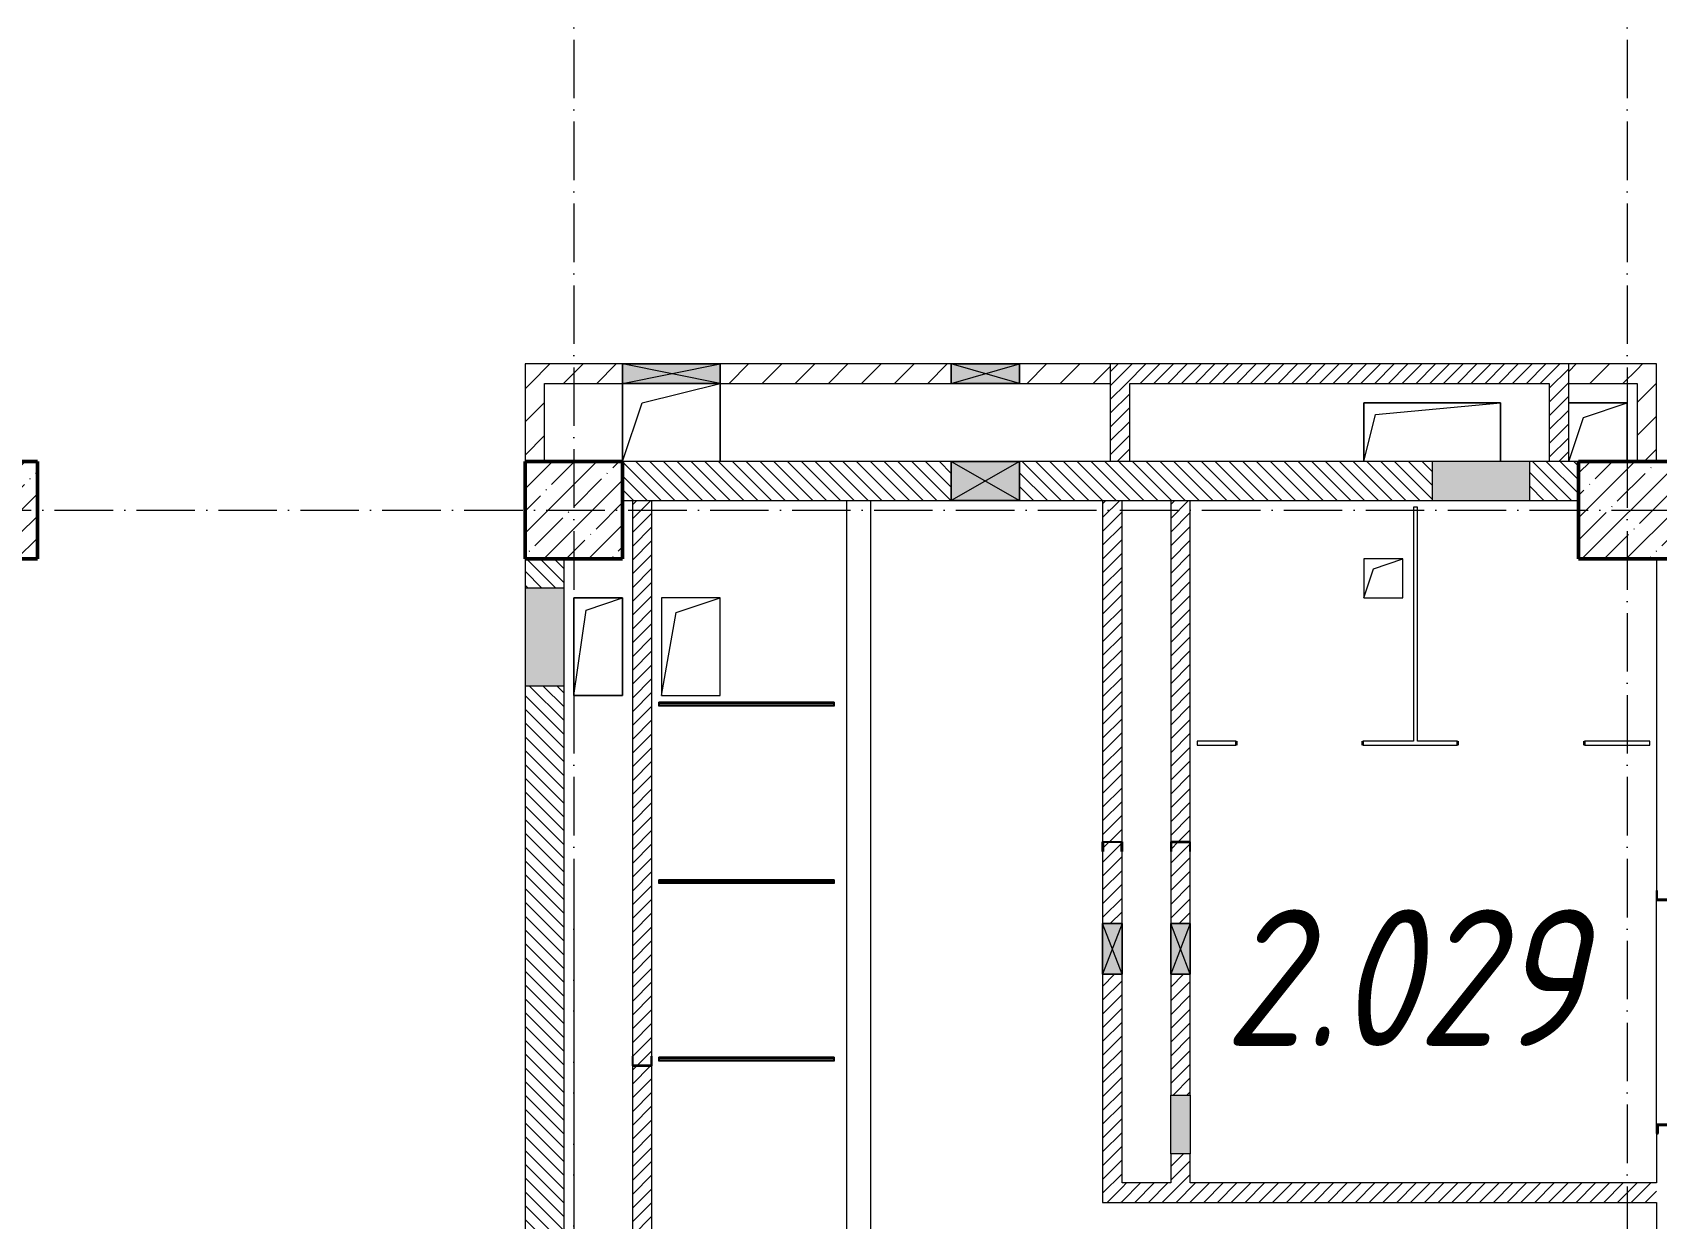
# Model space of a CAD drawing. Header units: millimetres. Extents: x -136833 to 49383, y -8033 to 344618.
# Drawn here: x -56459 to -48134, y 294095 to 300178 of the extents above; entities that cross this region are included whole.
import ezdxf

# ---------------------------------------------------------------- set-up
doc = ezdxf.new("R2010")
doc.units = ezdxf.units.MM
doc.linetypes.add('50_200_ШТРИХ_1Т_ш5_п1_п1_', pattern=[700, 500, -100, 0, -100])
for name, color, linetype, lineweight in [('A-DETL-GENF-OTLN', 7, 'Continuous', 9), ('A-DOOR-OPNG-MCUT', 7, 'Continuous', 35), ('A-FLOR-____-OTLN', 7, 'Continuous', 9), ('A-GENM-____-MCUT', 7, 'Continuous', 25), ('A-GENM-____-OTLN', 7, 'Continuous', 9), ('A-GENM-____-OTLN-1', 7, 'Continuous', 25), ('A-GLAZ-____-OTLN', 7, 'Continuous', 9), ('A-WALL-____-MCUT', 7, 'Continuous', 13), ('A-WALL-____-OTLN', 7, 'Continuous', 9), ('A-WALL-____-PATT-1', 7, 'Continuous', 9), ('A-WALL-FNSH-MCUT-1', 7, 'Continuous', 9), ('I-WALL-____-OTLN', 7, 'Continuous', 9), ('S-COLS-____-MCUT', 7, 'Continuous', 50), ('S-COLS-____-OTLN', 7, 'Continuous', 9), ('S-GRID-____-OTLN-1', 7, '50_200_ШТРИХ_1Т_ш5_п1_п1_', 9), ('Марки помещений', 7, 'Continuous', 9)]:
    doc.layers.add(name, color=color, linetype=linetype, lineweight=lineweight)
doc.layers.add('A-DOOR-____-OTLN-1', color=7, linetype='Continuous', lineweight=9, true_color=0xffffff)
doc.styles.add('ISOCPEUR_I_2', font='isocpeui.ttf', dxfattribs={"width": 0.85, "height": 2.3})
pattern_1 = [(135, (-131434.413, 245796.486), (-35.35534, -35.35534), [])]
pattern_2 = [(45, (-131434.413, 245796.486), (-35.35534, 35.35534), [])]
pattern_3 = [(45, (-131434.41, 245796.49), (-84.85281, 84.85281), [])]

# ---------------------------------------------------------------- blocks, each defined once
blk = doc.blocks.new('BSC_Колонна _Прямоугольная - 500х500-V36-АР1_План отверстий 2 этажа в осях 1-64_Ю-ЯЯ')
at = {"layer": 'S-COLS-____-OTLN'}
h = blk.add_hatch(dxfattribs=at)
h.set_pattern_fill('FP_46', color=256, style=0, pattern_type=2)
h.set_pattern_definition([(45, (-83150, -51931.04), (-114.04925, 114.04925), []), (45, (-83035.95, -51931.04), (-114.04925, 114.04925), [201.613, -40.323, 3.353, -36.97])])
h.paths.add_polyline_path([(-250, -250), (250, -250), (250, 250), (-250, 250)], flags=0)
at = {"layer": 'S-COLS-____-MCUT'}
for p, q in [((250, 250), (-250, 250)), ((-250, 250), (-250, -250)), ((250, -250), (250, 250)), ((-250, -250), (250, -250))]:
    blk.add_line(p, q, dxfattribs=at)
blk = doc.blocks.new('BSC_Колонна _Прямоугольная - 500х500-V38-АР1_План отверстий 2 этажа в осях 1-64_Ю-ЯЯ')
at = {"layer": 'S-COLS-____-OTLN'}
h = blk.add_hatch(dxfattribs=at)
h.set_pattern_fill('FP_48', color=256, style=0, pattern_type=2)
h.set_pattern_definition([(315, (-51931.04, 74750), (114.04925, 114.04925), []), (315, (-51931.04, 74635.95), (114.04925, 114.04925), [201.613, -40.323, 3.353, -36.97])])
h.paths.add_polyline_path([(-250, 250), (-250, -250), (250, -250), (250, 250)], flags=0)
at = {"layer": 'S-COLS-____-MCUT'}
for p, q in [((250, 250), (-250, 250)), ((-250, 250), (-250, -250)), ((250, -250), (250, 250)), ((-250, -250), (250, -250))]:
    blk.add_line(p, q, dxfattribs=at)
blk = doc.blocks.new('BSC_Колонна _Прямоугольная - 500х500-25978818-АР1_План отверстий 2 этажа в осях 1-64_Ю-ЯЯ')
at = {"layer": 'S-COLS-____-OTLN'}
h = blk.add_hatch(dxfattribs=at)
h.set_pattern_fill('FP_66', color=256, style=0, pattern_type=2)
h.set_pattern_definition([(45, (-77750, -51931.04), (-114.04925, 114.04925), []), (45, (-77635.95, -51931.04), (-114.04925, 114.04925), [201.613, -40.323, 3.353, -36.97])])
h.paths.add_polyline_path([(-250, -250), (250, -250), (250, 250), (-250, 250)], flags=0)
at = {"layer": 'S-COLS-____-MCUT'}
for p, q in [((250, 250), (-250, 250)), ((-250, 250), (-250, -250)), ((250, -250), (250, 250)), ((-250, -250), (250, -250))]:
    blk.add_line(p, q, dxfattribs=at)
blk = doc.blocks.new('DOR_ДУ_распашная__1Ст_Прямоугольная_ШЕР - Вн_650х2100h_Кабинки С_у-17949503-АР1_План отверстий 2 этажа в осях 1-64_Ю-ЯЯ')
at = {"layer": 'A-DOOR-OPNG-MCUT'}
for p, q in [((-325, 10), (-325, -10)), ((325, -10), (325, 10))]:
    blk.add_line(p, q, dxfattribs=at)
blk = doc.blocks.new('154_Фахверк_СКБ_Швеллер - Тип_100_3960-28331862-АР1_План отверстий 2 этажа в осях 1-64_Ю-ЯЯ')
at = {"layer": 'A-GENM-____-MCUT'}
for p, q in [((175, 50), (125, 50)), ((125, 50), (125, -50)), ((128, 47), (175, 47)), ((128, -47), (128, 47)), ((175, 47), (175, 50)), ((125, -50), (175, -50)), ((175, -47), (128, -47)), ((175, -50), (175, -47))]:
    blk.add_line(p, q, dxfattribs=at)
blk = doc.blocks.new('154_Стойка_СКБ_Швеллер - СМ-2180_100-28278414-АР1_План отверстий 2 этажа в осях 1-64_Ю-ЯЯ')
at = {"layer": 'A-GENM-____-MCUT'}
for p, q in [((171, 50), (125, 50)), ((125, 50), (125, -50)), ((129.5, 42.4), (171, 42.4)), ((129.5, -42.4), (129.5, 42.4)), ((171, 42.4), (171, 50)), ((125, -50), (171, -50)), ((171, -42.4), (129.5, -42.4)), ((171, -50), (171, -42.4))]:
    blk.add_line(p, q, dxfattribs=at)
blk = doc.blocks.new('154_Фахверк_СКБ_Швеллер - Тип_100_3960-28336466-АР1_План отверстий 2 этажа в осях 1-64_Ю-ЯЯ')
at = {"layer": 'A-GENM-____-MCUT'}
for p, q in [((175, 50), (125, 50)), ((125, 50), (125, -50)), ((128, 47), (175, 47)), ((128, -47), (128, 47)), ((175, 47), (175, 50)), ((125, -50), (175, -50)), ((175, -47), (128, -47)), ((175, -50), (175, -47))]:
    blk.add_line(p, q, dxfattribs=at)
blk = doc.blocks.new('154_Фахверк_СКБ_Швеллер - Тип_100_3960-28336563-АР1_План отверстий 2 этажа в осях 1-64_Ю-ЯЯ')
at = {"layer": 'A-GENM-____-MCUT'}
for p, q in [((125, 50), (175, 50)), ((125, -50), (125, 50)), ((128, 47), (128, -47)), ((175, 47), (128, 47)), ((175, 50), (175, 47)), ((175, -50), (125, -50)), ((128, -47), (175, -47)), ((175, -47), (175, -50))]:
    blk.add_line(p, q, dxfattribs=at)
blk = doc.blocks.new('131_Панель боковая - 900х1500-29281255-АР1_План отверстий 2 этажа в осях 1-64_Ю-ЯЯ')
at = {"layer": 'A-GENM-____-MCUT'}
for p, q in [((450, 5), (-450, 5)), ((-450, 5), (-450, -5)), ((450, -5), (450, 5)), ((-450, -5), (450, -5))]:
    blk.add_line(p, q, dxfattribs=at)
at = {"layer": 'A-GENM-____-OTLN'}
for p, q in [((-450, 10), (450, 10)), ((-450, 5), (-450, 10)), ((450, 10), (450, 5)), ((-450, -10), (-450, -5)), ((-450, -10), (450, -10)), ((450, -5), (450, -10))]:
    blk.add_line(p, q, dxfattribs=at)
blk = doc.blocks.new('AR_Отверстие Ниша - Лючок-32404312-АР1_План отверстий 2 этажа в осях 1-64_Ю-ЯЯ')
at = {"layer": 'A-GLAZ-____-OTLN'}
blk.add_hatch(color=256, dxfattribs=at).paths.add_polyline_path([(150, 50), (-150, 50), (-150, -50), (150, -50)], flags=0)
for p, q in [((-150, 50), (150, 50)), ((-150, -50), (-150, 50)), ((150, 50), (150, -50)), ((150, -50), (-150, -50))]:
    blk.add_line(p, q, dxfattribs=at)
blk = doc.blocks.new('AR_Отверстие Ниша - Лючок-32402011-АР1_План отверстий 2 этажа в осях 1-64_Ю-ЯЯ')
at = {"layer": 'A-GLAZ-____-OTLN'}
blk.add_hatch(color=256, dxfattribs=at).paths.add_polyline_path([(250, -100), (250, 100), (-250, 100), (-250, -100)], flags=0)
for p, q in [((250, 100), (-250, 100)), ((-250, 100), (-250, -100)), ((250, -100), (250, 100)), ((-250, -100), (250, -100))]:
    blk.add_line(p, q, dxfattribs=at)
blk = doc.blocks.new('AR_Отверстие Ниша - Лючок-32401948-АР1_План отверстий 2 этажа в осях 1-64_Ю-ЯЯ')
at = {"layer": 'A-GLAZ-____-OTLN'}
blk.add_hatch(color=256, dxfattribs=at).paths.add_polyline_path([(250, -100), (250, 100), (-250, 100), (-250, -100)], flags=0)
for p, q in [((250, 100), (-250, 100)), ((-250, 100), (-250, -100)), ((250, -100), (250, 100)), ((-250, -100), (250, -100))]:
    blk.add_line(p, q, dxfattribs=at)
blk = doc.blocks.new('AR_Отверстие прямоугольное _в плите_ - AR_Отверстие прямоугольное _в плите_-30459207-АР1_План отверстий 2 этажа в осях 1-64_Ю-ЯЯ')
at = {"layer": 'A-GENM-____-OTLN'}
for p, q in [((100, 100), (-100, 100)), ((-100, 100), (-100, -100)), ((-50, 50), (100, 100)), ((100, -100), (100, 100)), ((-100, -100), (-50, 50)), ((-100, -100), (100, -100))]:
    blk.add_line(p, q, dxfattribs=at)
blk = doc.blocks.new('AR_Отверстие прямоугольное _в плите_ - AR_Отверстие прямоугольное _в плите_-30459336-АР1_План отверстий 2 этажа в осях 1-64_Ю-ЯЯ')
at = {"layer": 'A-GENM-____-OTLN'}
for p, q in [((150, 250), (-150, 250)), ((-150, 250), (-150, -250)), ((-75, 175), (150, 250)), ((150, -250), (150, 250)), ((-150, -250), (-75, 175)), ((-150, -250), (150, -250))]:
    blk.add_line(p, q, dxfattribs=at)
blk = doc.blocks.new('AR_Отверстие прямоугольное _в плите_ - AR_Отверстие прямоугольное _в плите_-V158-АР1_План отверстий 2 этажа в осях 1-64_Ю-ЯЯ')
at = {"layer": 'A-GENM-____-OTLN'}
for p, q in [((125, 250), (-125, 250)), ((-125, 250), (-125, -250)), ((-62.5, 187.5), (125, 250)), ((125, -250), (125, 250)), ((-125, -250), (-62.5, 187.5)), ((-125, -250), (125, -250))]:
    blk.add_line(p, q, dxfattribs=at)
blk = doc.blocks.new('AR_Отверстие прямоугольное _в плите_ - AR_Отверстие прямоугольное _в плите_-30459430-АР1_План отверстий 2 этажа в осях 1-64_Ю-ЯЯ')
at = {"layer": 'A-GENM-____-OTLN'}
for p, q in [((350, 150), (-350, 150)), ((-350, 150), (-350, -150)), ((-350, -150), (-290, 90)), ((-290, 90), (350, 150)), ((350, -150), (350, 150))]:
    blk.add_line(p, q, dxfattribs=at)
blk = doc.blocks.new('AR_Отверстие прямоугольное _в плите_ - AR_Отверстие прямоугольное _в плите_-30552814-АР1_План отверстий 2 этажа в осях 1-64_Ю-ЯЯ')
at = {"layer": 'A-GENM-____-OTLN'}
for p, q in [((-250, 200), (-250, -200)), ((-150, 100), (250, 200)), ((250, -200), (250, 200)), ((-250, -200), (-150, 100))]:
    blk.add_line(p, q, dxfattribs=at)
blk = doc.blocks.new('AR_Отверстие прямоугольное _в плите_ - AR_Отверстие прямоугольное _в плите_-30459338-АР1_План отверстий 2 этажа в осях 1-64_Ю-ЯЯ')
at = {"layer": 'A-GENM-____-OTLN'}
for p, q in [((150, 150), (-150, 150)), ((-75, 75), (150, 150)), ((150, -150), (150, 150)), ((-150, -150), (-75, 75))]:
    blk.add_line(p, q, dxfattribs=at)
blk = doc.blocks.new('AR_Отверстие прямоугольное _в стене__БезПР - AR_Отверстие прямоугольное _в стене__БезПР-36788828-АР1_План отверстий 2 этажа в осях 1-64_Ю-ЯЯ')
at = {"layer": 'A-GLAZ-____-OTLN'}
blk.add_hatch(color=256, dxfattribs=at).paths.add_polyline_path([(-250, 50), (-250, -50), (250, -50), (250, 50)], flags=0)
at = {"layer": 'A-DETL-GENF-OTLN'}
for p, q in [((-250, -50), (-250, 50)), ((-250, 50), (250, 50)), ((250, 50), (-250, -50)), ((-250, 50), (250, -50)), ((250, 50), (-250, 50)), ((-250, 50), (-250, -50)), ((250, 50), (250, -50)), ((250, -50), (250, 50)), ((250, -50), (-250, -50)), ((-250, -50), (250, -50))]:
    blk.add_line(p, q, dxfattribs=at)
at = {"layer": 'A-GLAZ-____-OTLN'}
blk.add_line((250, 50), (-250, 50), dxfattribs=at)
blk = doc.blocks.new('AR_Отверстие прямоугольное _в стене__БезПР - AR_Отверстие прямоугольное _в стене__БезПР-36789349-АР1_План отверстий 2 этажа в осях 1-64_Ю-ЯЯ')
at = {"layer": 'A-GLAZ-____-OTLN'}
blk.add_hatch(color=256, dxfattribs=at).paths.add_polyline_path([(130, 50), (-130, 50), (-130, -50), (130, -50)], flags=0)
at = {"layer": 'A-DETL-GENF-OTLN'}
for p, q in [((-130, -50), (-130, 50)), ((-130, 50), (130, 50)), ((130, 50), (-130, -50)), ((-130, 50), (130, -50)), ((130, 50), (-130, 50)), ((-130, 50), (-130, -50)), ((130, 50), (130, -50)), ((130, -50), (130, 50)), ((130, -50), (-130, -50)), ((-130, -50), (130, -50))]:
    blk.add_line(p, q, dxfattribs=at)
at = {"layer": 'A-GLAZ-____-OTLN'}
blk.add_line((130, 50), (-130, 50), dxfattribs=at)
blk = doc.blocks.new('AR_Отверстие прямоугольное _в стене_ - AR_Отверстие прямоугольное _в стене__ОВ-36832991-АР1_План отверстий 2 этажа в осях 1-64_Ю-ЯЯ')
at = {"layer": 'A-GLAZ-____-OTLN'}
blk.add_hatch(color=256, dxfattribs=at).paths.add_polyline_path([(-175, 50), (-175, -50), (175, -50), (175, 50)], flags=0)
at = {"layer": 'A-DETL-GENF-OTLN'}
for p, q in [((-175, -50), (-175, 50)), ((-175, 50), (175, 50)), ((175, 50), (-175, -50)), ((-175, 50), (175, -50)), ((175, 50), (-175, 50)), ((-175, 50), (-175, -50)), ((175, 50), (175, -50)), ((175, -50), (175, 50)), ((175, -50), (-175, -50)), ((-175, -50), (175, -50))]:
    blk.add_line(p, q, dxfattribs=at)
blk = doc.blocks.new('AR_Отверстие прямоугольное _в стене__БезПР - AR_Отверстие прямоугольное _в стене__БезПР-36789443-АР1_План отверстий 2 этажа в осях 1-64_Ю-ЯЯ')
at = {"layer": 'A-GLAZ-____-OTLN'}
blk.add_hatch(color=256, dxfattribs=at).paths.add_polyline_path([(175, -100), (175, 100), (-175, 100), (-175, -100)], flags=0)
at = {"layer": 'A-DETL-GENF-OTLN'}
for p, q in [((-175, -100), (-175, 100)), ((-175, 100), (175, 100)), ((175, 100), (-175, -100)), ((-175, 100), (175, -100)), ((175, 100), (-175, 100)), ((-175, 100), (-175, -100)), ((175, 100), (175, -100)), ((175, -100), (175, 100)), ((175, -100), (-175, -100)), ((-175, -100), (175, -100))]:
    blk.add_line(p, q, dxfattribs=at)
at = {"layer": 'A-GLAZ-____-OTLN'}
blk.add_line((175, 100), (-175, 100), dxfattribs=at)
blk = doc.blocks.new('3эт')
at = {"layer": 'S-GRID-____-OTLN-1', "color": 251, "ltscale": 0.6, "true_color": 0x636466}
for p, q in [((361520.7, 4029.4), (361520.7, -46882.4)), ((366920.7, 4029.4), (366920.7, -46882.4)), ((352977.2, -34932.4), (387845.1, -34932.4)), ((361520.7, -36982.5), (361520.7, -78293.6))]:
    blk.add_line(p, q, dxfattribs=at)

msp = doc.modelspace()

# ---------------------------------------------------------------- hatches: boundary and pattern name
at = {"layer": 'A-WALL-____-PATT-1'}
h = msp.add_hatch(dxfattribs=at)
h.set_pattern_fill('FP_4', color=256, style=0, pattern_type=2)
h.set_pattern_definition(pattern_3)
h.paths.add_polyline_path([(-51912.1, 298377.5), (-51749.4, 298377.5), (-51749.4, 298477.5), (-52934.4, 298477.5), (-52934.4, 298377.5)], flags=0)
h.paths.add_polyline_path([(-50934.4, 298377.5), (-50934.4, 298477.5), (-51399.4, 298477.5), (-51399.4, 298377.5)], flags=0)
h.paths.add_polyline_path([(-53679.6, 298377.5), (-53434.4, 298377.5), (-53434.4, 298477.5), (-53934.4, 298477.5), (-53934.4, 298377.5), (-53834.4, 298377.5)], flags=0)
h = msp.add_hatch(dxfattribs=at)
h.set_pattern_fill('FP_5', color=256, style=0, pattern_type=2)
h.set_pattern_definition(pattern_2)
h.paths.add_polyline_path([(-48684.4, 298377.5), (-48684.4, 298477.5), (-50934.4, 298477.5), (-50934.4, 298377.5), (-50144.6, 298377.5)], flags=0)
h = msp.add_hatch(dxfattribs=at)
h.set_pattern_fill('FP_5', color=256, style=0, pattern_type=2)
h.set_pattern_definition(pattern_2)
h.paths.add_polyline_path([(-48584.4, 297977.5), (-48584.4, 298477.5), (-48684.4, 298477.5), (-48684.4, 297977.5)], flags=0)
h = msp.add_hatch(dxfattribs=at)
h.set_pattern_fill('FP_4', color=256, style=0, pattern_type=2)
h.set_pattern_definition(pattern_3)
h.paths.add_polyline_path([(-48584.4, 298377.5), (-48234.4, 298377.5), (-48234.4, 298477.5), (-48584.4, 298477.5)], flags=0)
h = msp.add_hatch(dxfattribs=at)
h.set_pattern_fill('FP_4', color=256, style=0, pattern_type=2)
h.set_pattern_definition(pattern_3)
h.paths.add_polyline_path([(-48134.4, 297977.5), (-48134.4, 298477.5), (-48234.4, 298477.5), (-48234.4, 297977.5)], flags=0)
h = msp.add_hatch(dxfattribs=at)
h.set_pattern_fill('FP_4', color=256, style=0, pattern_type=2)
h.set_pattern_definition(pattern_3)
h.paths.add_polyline_path([(-53834.4, 297977.5), (-53834.4, 298377.5), (-53934.4, 298377.5), (-53934.4, 297977.5)], flags=0)
h = msp.add_hatch(dxfattribs=at)
h.set_pattern_fill('FP_5', color=256, style=0, pattern_type=2)
h.set_pattern_definition(pattern_2)
h.paths.add_polyline_path([(-50834.4, 297977.5), (-50834.4, 298377.5), (-50934.4, 298377.5), (-50934.4, 297977.5)], flags=0)
h = msp.add_hatch(dxfattribs=at)
h.set_pattern_fill('FP_6', color=256, style=0, pattern_type=2)
h.set_pattern_definition(pattern_1)
h.paths.add_polyline_path([(-49284.4, 297777.5), (-49284.4, 297977.5), (-51399.4, 297977.5), (-51399.4, 297777.5), (-50144.6, 297777.5)], flags=0)
h.paths.add_polyline_path([(-48534.4, 297777.5), (-48534.4, 297977.5), (-48784.4, 297977.5), (-48784.4, 297777.5)], flags=0)
h.paths.add_polyline_path([(-51749.4, 297777.5), (-51749.4, 297977.5), (-53434.4, 297977.5), (-53434.4, 297777.5), (-51912.1, 297777.5)], flags=0)
h = msp.add_hatch(dxfattribs=at)
h.set_pattern_fill('FP_5', color=256, style=0, pattern_type=2)
h.set_pattern_definition(pattern_2)
h.paths.add_polyline_path([(-53384.4, 291927.5), (-53284.4, 291927.5), (-53284.4, 294877.5), (-53384.4, 294877.5), (-53384.4, 293334.6)], flags=0)
h.paths.add_polyline_path([(-53381.4, 294880.5), (-53287.4, 294880.5), (-53287.4, 294927.5), (-53284.4, 294927.5), (-53284.4, 297777.5), (-53384.4, 297777.5), (-53384.4, 294927.5), (-53381.4, 294927.5)], flags=0)
h = msp.add_hatch(dxfattribs=at)
h.set_pattern_fill('FP_5', color=256, style=0, pattern_type=2)
h.set_pattern_definition(pattern_2)
h.paths.add_polyline_path([(-50874.4, 294177.5), (-50874.4, 295347.5), (-50974.4, 295347.5), (-50974.4, 294177.5)], flags=0)
h.paths.add_polyline_path([(-50974.4, 295607.5), (-50874.4, 295607.5), (-50874.4, 295977.5), (-50877.4, 295977.5), (-50877.4, 296024.5), (-50971.4, 296024.5), (-50971.4, 295977.5), (-50974.4, 295977.5)], flags=0)
h.paths.add_polyline_path([(-50924.4, 296027.5), (-50874.4, 296027.5), (-50874.4, 297777.5), (-50974.4, 297777.5), (-50974.4, 296027.5), (-50971.2, 296027.5)], flags=0)
h = msp.add_hatch(dxfattribs=at)
h.set_pattern_fill('FP_5', color=256, style=0, pattern_type=2)
h.set_pattern_definition(pattern_2)
h.paths.add_polyline_path([(-50624.4, 294277.5), (-50524.4, 294277.5), (-50524.4, 294427.5), (-50624.4, 294427.5)], flags=0)
h.paths.add_polyline_path([(-50624.4, 294727.5), (-50524.4, 294727.5), (-50524.4, 295347.5), (-50624.4, 295347.5)], flags=0)
h.paths.add_polyline_path([(-50524.4, 295607.5), (-50524.4, 295977.5), (-50527.4, 295977.5), (-50527.4, 296024.5), (-50621.4, 296024.5), (-50621.4, 295977.5), (-50624.4, 295977.5), (-50624.4, 295607.5), (-50527.4, 295607.5)], flags=0)
h.paths.add_polyline_path([(-50524.4, 296027.5), (-50524.4, 297777.5), (-50624.4, 297777.5), (-50624.4, 296027.5), (-50527.4, 296027.5)], flags=0)
h = msp.add_hatch(dxfattribs=at)
h.set_pattern_fill('FP_6', color=256, style=0, pattern_type=2)
h.set_pattern_definition(pattern_1)
h.paths.add_polyline_path([(-53934.4, 292727.5), (-53734.4, 292727.5), (-53734.4, 296827.5), (-53934.4, 296827.5), (-53934.4, 293334.6)], flags=0)
h.paths.add_polyline_path([(-53934.4, 297327.5), (-53734.4, 297327.5), (-53734.4, 297477.5), (-53934.4, 297477.5)], flags=0)
h = msp.add_hatch(dxfattribs=at)
h.set_pattern_fill('FP_5', color=256, style=0, pattern_type=2)
h.set_pattern_definition(pattern_2)
h.paths.add_polyline_path([(-48134.4, 294177.5), (-48134.4, 294277.5), (-50874.4, 294277.5), (-50874.4, 294177.5), (-48377.1, 294177.5)], flags=0)

# ---------------------------------------------------------------- linework, layer by layer
at = {"layer": 'A-FLOR-____-OTLN'}
for p, q in [((-53434.4, 297977.5), (-53434.4, 298377.5)), ((-52934.4, 298377.5), (-52934.4, 297977.5)), ((-49634.4, 298277.5), (-48934.4, 298277.5)), ((-49634.4, 297977.5), (-49634.4, 298277.5)), ((-48934.4, 298277.5), (-48934.4, 297977.5)), ((-48584.4, 298277.5), (-48284.4, 298277.5)), ((-48284.4, 298277.5), (-48284.4, 297977.5)), ((-53684.4, 297277.5), (-53434.4, 297277.5)), ((-53684.4, 296777.5), (-53684.4, 297277.5)), ((-53434.4, 297277.5), (-53434.4, 296777.5)), ((-53434.4, 296777.5), (-53684.4, 296777.5))]:
    msp.add_line(p, q, dxfattribs=at)
at = {"layer": 'A-WALL-____-MCUT'}
for p, q in [((-51749.4, 297977.5), (-53434.4, 297977.5)), ((-49284.4, 297977.5), (-51399.4, 297977.5)), ((-48534.4, 297977.5), (-48784.4, 297977.5)), ((-53434.4, 297777.5), (-51749.4, 297777.5)), ((-51399.4, 297777.5), (-49284.4, 297777.5)), ((-48784.4, 297777.5), (-48534.4, 297777.5)), ((-53934.4, 297477.5), (-53934.4, 297327.5)), ((-53734.4, 297327.5), (-53734.4, 297477.5)), ((-53934.4, 296827.5), (-53934.4, 292727.5)), ((-53734.4, 292727.5), (-53734.4, 296827.5))]:
    msp.add_line(p, q, dxfattribs=at)
at = {"layer": 'A-WALL-____-OTLN'}
for p, q in [((-52284.4, 293077.5), (-52284.4, 297777.5)), ((-52164.4, 297777.5), (-52164.4, 292957.5))]:
    msp.add_line(p, q, dxfattribs=at)
at = {"layer": 'A-WALL-FNSH-MCUT-1'}
for p, q in [((-53934.4, 298477.5), (-53934.4, 297977.5)), ((-53434.4, 298477.5), (-53934.4, 298477.5)), ((-51749.4, 298477.5), (-52934.4, 298477.5)), ((-48134.4, 298477.5), (-51399.4, 298477.5)), ((-50934.4, 298477.5), (-50934.4, 297977.5)), ((-48584.4, 297977.5), (-48584.4, 298477.5)), ((-48134.4, 297977.5), (-48134.4, 298477.5)), ((-53834.4, 297977.5), (-53834.4, 298377.5)), ((-53834.4, 298377.5), (-53434.4, 298377.5)), ((-52934.4, 298377.5), (-51749.4, 298377.5)), ((-51399.4, 298377.5), (-50934.4, 298377.5)), ((-50834.4, 297977.5), (-50834.4, 298377.5)), ((-50834.4, 298377.5), (-48684.4, 298377.5)), ((-48684.4, 298377.5), (-48684.4, 297977.5)), ((-48584.4, 298377.5), (-48234.4, 298377.5)), ((-48234.4, 298377.5), (-48234.4, 297977.5)), ((-53384.4, 297777.5), (-53384.4, 294927.5)), ((-53284.4, 294927.5), (-53284.4, 297777.5)), ((-50974.4, 297777.5), (-50974.4, 296027.5)), ((-50874.4, 296027.5), (-50874.4, 297777.5)), ((-50624.4, 297777.5), (-50624.4, 296027.5)), ((-50524.4, 296027.5), (-50524.4, 297777.5)), ((-49379.4, 297742.5), (-49379.4, 296542.5)), ((-49359.4, 297742.5), (-49379.4, 297742.5)), ((-49359.4, 296542.5), (-49359.4, 297742.5)), ((-48134.4, 297477.5), (-48134.4, 295777.5)), ((-50289.4, 296542.5), (-50489.4, 296542.5)), ((-50489.4, 296542.5), (-50489.4, 296522.5)), ((-49379.4, 296542.5), (-49639.4, 296542.5)), ((-49154.4, 296542.5), (-49359.4, 296542.5)), ((-48169.4, 296542.5), (-48504.4, 296542.5)), ((-48169.4, 296522.5), (-48169.4, 296542.5)), ((-50489.4, 296522.5), (-50289.4, 296522.5)), ((-49639.4, 296522.5), (-49154.4, 296522.5)), ((-48504.4, 296522.5), (-48169.4, 296522.5)), ((-50974.4, 295977.5), (-50974.4, 295607.5)), ((-50874.4, 295607.5), (-50874.4, 295977.5)), ((-50624.4, 295977.5), (-50624.4, 295607.5)), ((-50524.4, 295607.5), (-50524.4, 295977.5)), ((-50974.4, 295347.5), (-50974.4, 294177.5)), ((-50874.4, 294277.5), (-50874.4, 295347.5)), ((-50624.4, 295347.5), (-50624.4, 294727.5)), ((-50524.4, 294727.5), (-50524.4, 295347.5)), ((-53384.4, 294877.5), (-53384.4, 291927.5)), ((-53284.4, 291927.5), (-53284.4, 294877.5)), ((-48134.4, 294531.5), (-48134.4, 294277.5)), ((-50624.4, 294427.5), (-50624.4, 294277.5)), ((-50524.4, 294277.5), (-50524.4, 294427.5)), ((-50624.4, 294277.5), (-50874.4, 294277.5)), ((-48134.4, 294277.5), (-50524.4, 294277.5)), ((-50974.4, 294177.5), (-48134.4, 294177.5)), ((-48134.4, 294177.5), (-48134.4, 293923.5))]:
    msp.add_line(p, q, dxfattribs=at)
at = {"layer": 'I-WALL-____-OTLN'}
msp.add_line((-48134.4, 294577.5), (-48134.4, 295727.5), dxfattribs=at)

# ---------------------------------------------------------------- block references
msp.add_blockref('3эт', (-415205.1, 332659.9))
at = {"layer": 'A-DOOR-____-OTLN-1', "rotation": 180}
for p in [(-49964.4, 296532.5), (-48829.4, 296532.5)]:
    msp.add_blockref('DOR_ДУ_распашная__1Ст_Прямоугольная_ШЕР - Вн_650х2100h_Кабинки С_у-17949503-АР1_План отверстий 2 этажа в осях 1-64_Ю-ЯЯ', p, dxfattribs=at)
at = {"layer": 'A-GENM-____-OTLN'}
for name, p in [('AR_Отверстие прямоугольное _в плите_ - AR_Отверстие прямоугольное _в плите_-30552814-АР1_План отверстий 2 этажа в осях 1-64_Ю-ЯЯ', (-53184.4, 298177.5)), ('AR_Отверстие прямоугольное _в плите_ - AR_Отверстие прямоугольное _в плите_-30459430-АР1_План отверстий 2 этажа в осях 1-64_Ю-ЯЯ', (-49284.4, 298127.5)), ('AR_Отверстие прямоугольное _в плите_ - AR_Отверстие прямоугольное _в плите_-30459338-АР1_План отверстий 2 этажа в осях 1-64_Ю-ЯЯ', (-48434.4, 298127.5)), ('AR_Отверстие прямоугольное _в плите_ - AR_Отверстие прямоугольное _в плите_-30459207-АР1_План отверстий 2 этажа в осях 1-64_Ю-ЯЯ', (-49534.4, 297377.5)), ('AR_Отверстие прямоугольное _в плите_ - AR_Отверстие прямоугольное _в плите_-V158-АР1_План отверстий 2 этажа в осях 1-64_Ю-ЯЯ', (-53559.4, 297027.5)), ('AR_Отверстие прямоугольное _в плите_ - AR_Отверстие прямоугольное _в плите_-30459336-АР1_План отверстий 2 этажа в осях 1-64_Ю-ЯЯ', (-53084.4, 297027.5))]:
    msp.add_blockref(name, p, dxfattribs=at)
at = {"layer": 'A-GENM-____-OTLN', "rotation": 180}
for p in [(-52799.4, 296732.5), (-52799.4, 295822.5), (-52799.4, 294912.5)]:
    msp.add_blockref('131_Панель боковая - 900х1500-29281255-АР1_План отверстий 2 этажа в осях 1-64_Ю-ЯЯ', p, dxfattribs=at)
at = {"layer": 'A-GENM-____-OTLN-1'}
for name, p, rotation in [('154_Фахверк_СКБ_Швеллер - Тип_100_3960-28336563-АР1_План отверстий 2 этажа в осях 1-64_Ю-ЯЯ', (-50924.4, 296152.5), 269.9999999999998), ('154_Фахверк_СКБ_Швеллер - Тип_100_3960-28336466-АР1_План отверстий 2 этажа в осях 1-64_Ю-ЯЯ', (-50574.4, 296152.5), 269.9999999999998), ('154_Фахверк_СКБ_Швеллер - Тип_100_3960-28331862-АР1_План отверстий 2 этажа в осях 1-64_Ю-ЯЯ', (-48084.4, 295602.5), 90), ('154_Фахверк_СКБ_Швеллер - Тип_100_3960-28331862-АР1_План отверстий 2 этажа в осях 1-64_Ю-ЯЯ', (-53334.4, 294752.5), 89.99999999999991), ('154_Стойка_СКБ_Швеллер - СМ-2180_100-28278414-АР1_План отверстий 2 этажа в осях 1-64_Ю-ЯЯ', (-48084.4, 294702.5), 270)]:
    msp.add_blockref(name, p, dxfattribs=dict(at, rotation=rotation))
at = {"layer": 'A-GLAZ-____-OTLN'}
for name, p, rotation in [('AR_Отверстие прямоугольное _в стене__БезПР - AR_Отверстие прямоугольное _в стене__БезПР-36788828-АР1_План отверстий 2 этажа в осях 1-64_Ю-ЯЯ', (-53184.4, 298427.5), 180), ('AR_Отверстие прямоугольное _в стене_ - AR_Отверстие прямоугольное _в стене__ОВ-36832991-АР1_План отверстий 2 этажа в осях 1-64_Ю-ЯЯ', (-51574.4, 298427.5), 180), ('AR_Отверстие Ниша - Лючок-32402011-АР1_План отверстий 2 этажа в осях 1-64_Ю-ЯЯ', (-53834.4, 297077.5), 269.9999999999999), ('AR_Отверстие прямоугольное _в стене__БезПР - AR_Отверстие прямоугольное _в стене__БезПР-36789349-АР1_План отверстий 2 этажа в осях 1-64_Ю-ЯЯ', (-50924.4, 295477.5), 269.9999999999998), ('AR_Отверстие прямоугольное _в стене__БезПР - AR_Отверстие прямоугольное _в стене__БезПР-36789349-АР1_План отверстий 2 этажа в осях 1-64_Ю-ЯЯ', (-50574.4, 295477.5), 269.9999999999998), ('AR_Отверстие Ниша - Лючок-32404312-АР1_План отверстий 2 этажа в осях 1-64_Ю-ЯЯ', (-50574.4, 294577.5), 269.9999999999998)]:
    msp.add_blockref(name, p, dxfattribs=dict(at, rotation=rotation))
for name, p in [('AR_Отверстие прямоугольное _в стене__БезПР - AR_Отверстие прямоугольное _в стене__БезПР-36789443-АР1_План отверстий 2 этажа в осях 1-64_Ю-ЯЯ', (-51574.4, 297877.5)), ('AR_Отверстие Ниша - Лючок-32401948-АР1_План отверстий 2 этажа в осях 1-64_Ю-ЯЯ', (-49034.4, 297877.5))]:
    msp.add_blockref(name, p, dxfattribs=at)
at = {"layer": 'S-COLS-____-OTLN', "rotation": 89.9999999999999}
msp.add_blockref('BSC_Колонна _Прямоугольная - 500х500-V38-АР1_План отверстий 2 этажа в осях 1-64_Ю-ЯЯ', (-56684.4, 297727.5), dxfattribs=at)
at = {"layer": 'S-COLS-____-OTLN'}
for name, p in [('BSC_Колонна _Прямоугольная - 500х500-25978818-АР1_План отверстий 2 этажа в осях 1-64_Ю-ЯЯ', (-53684.4, 297727.5)), ('BSC_Колонна _Прямоугольная - 500х500-V36-АР1_План отверстий 2 этажа в осях 1-64_Ю-ЯЯ', (-48284.4, 297727.5))]:
    msp.add_blockref(name, p, dxfattribs=at)

# ---------------------------------------------------------------- texts
at = {"layer": 'Марки помещений', "insert": (-50351.9, 295680.2), "char_height": 700, "width": 785.654, "attachment_point": 1, "style": 'ISOCPEUR_I_2'}
msp.add_mtext('2.029', dxfattribs=at)

doc.saveas('drawing.dxf')
